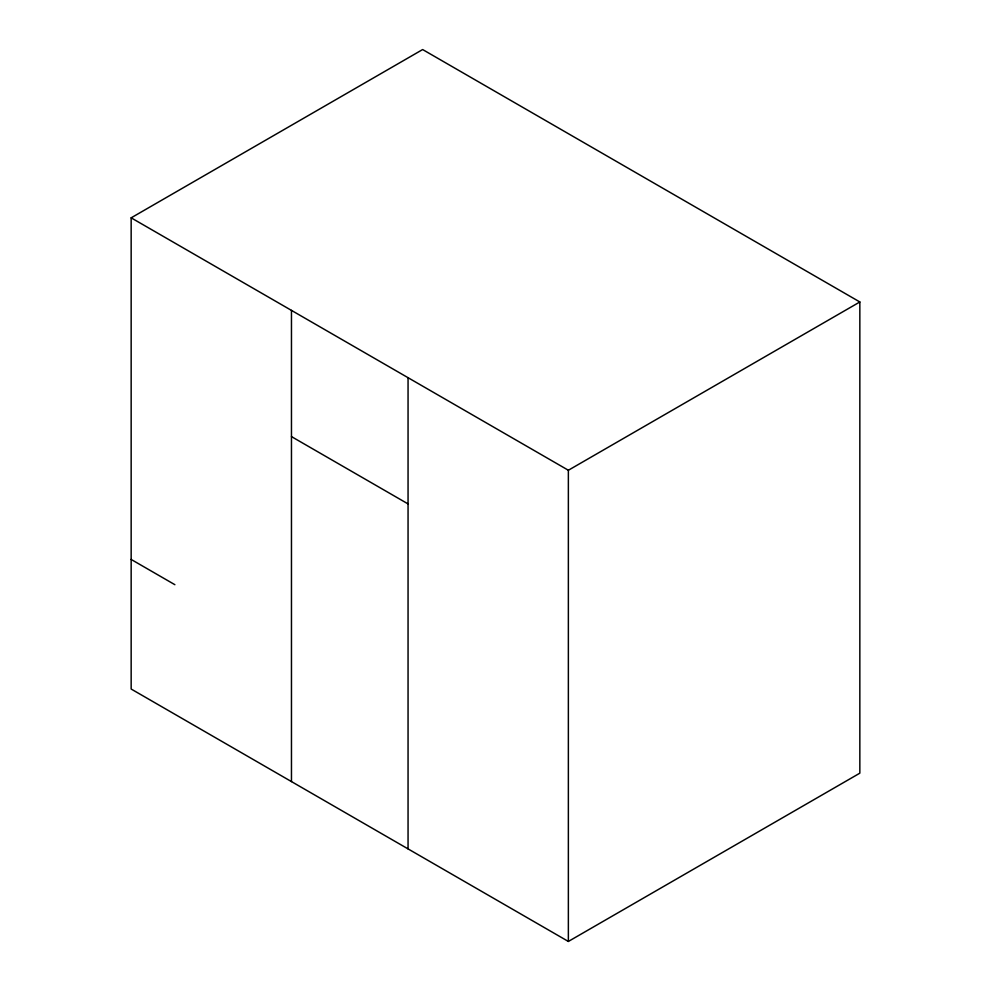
<?xml version="1.0" encoding="UTF-8"?>
<svg xmlns="http://www.w3.org/2000/svg" width="991" height="991" viewBox="0 0 991 991"><rect width="100%" height="100%" fill="white"/><g stroke="black" fill="none" stroke-linecap="round" stroke-linejoin="round"><path stroke-width="1.49" d="M131.159 217.834L422.637 49.55L859.841 301.97L859.841 773.166L568.363 941.45L131.159 689.03L131.159 217.834L568.363 470.254L859.841 301.97M291.465 436.597L408.057 503.911M131.159 559.444L174.874 584.69M568.363 470.254L568.363 941.45M408.057 377.695L408.057 848.891M291.465 310.381L291.465 781.577"/></g></svg>
